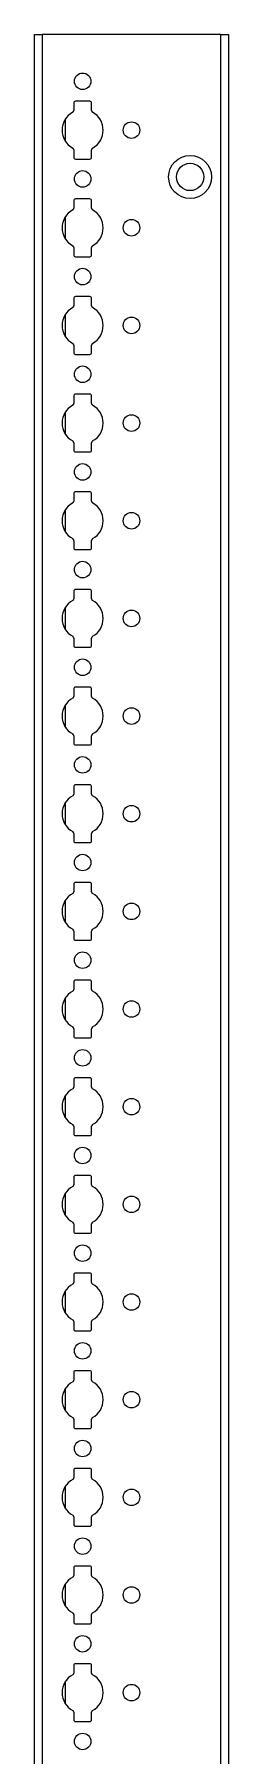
# Model space of a CAD drawing. Header units: millimetres. Extents: x -199 to 3079, y -2047 to 1507.
# Drawn here: x 3028.8 to 3078.5, y -393.4 to 47.2 of the extents above; entities that cross this region are included whole.
import ezdxf

# ---------------------------------------------------------------- set-up
doc = ezdxf.new("R2010")
doc.units = ezdxf.units.MM

msp = doc.modelspace()

# ---------------------------------------------------------------- linework, layer by layer
at = {"color": 7, "linetype": 'Continuous', "lineweight": 25}
for p, q in [((3028.81, -851.79), (3028.81, 47.21)), ((3028.81, 47.21), (3030.81, 47.21)), ((3076.51, 47.21), (3030.81, 47.21)), ((3076.51, 47.21), (3078.51, 47.21)), ((3078.51, 47.21), (3078.51, -851.79)), ((3038.86, 29.61), (3038.86, 27.73)), ((3042.96, 30.11), (3039.36, 30.11)), ((3043.46, 27.73), (3043.46, 29.61)), ((3038.86, 17.68), (3038.86, 15.81)), ((3043.46, 15.81), (3043.46, 17.68)), ((3039.36, 15.31), (3042.96, 15.31)), ((3038.86, 4.61), (3038.86, 2.73)), ((3042.96, 5.11), (3039.36, 5.11)), ((3043.46, 2.73), (3043.46, 4.61)), ((3038.86, -7.32), (3038.86, -9.19)), ((3043.46, -9.19), (3043.46, -7.32)), ((3039.36, -9.69), (3042.96, -9.69)), ((3038.86, -20.39), (3038.86, -22.27)), ((3042.96, -19.89), (3039.36, -19.89)), ((3043.46, -22.27), (3043.46, -20.39)), ((3038.86, -32.32), (3038.86, -34.19)), ((3039.36, -34.69), (3042.96, -34.69)), ((3043.46, -34.19), (3043.46, -32.32)), ((3038.86, -45.39), (3038.86, -47.27)), ((3042.96, -44.89), (3039.36, -44.89)), ((3043.46, -47.27), (3043.46, -45.39)), ((3038.86, -57.32), (3038.86, -59.19)), ((3039.36, -59.69), (3042.96, -59.69)), ((3043.46, -59.19), (3043.46, -57.32)), ((3038.86, -70.39), (3038.86, -72.27)), ((3042.96, -69.89), (3039.36, -69.89)), ((3043.46, -72.27), (3043.46, -70.39)), ((3038.86, -82.32), (3038.86, -84.19)), ((3043.46, -84.19), (3043.46, -82.32)), ((3039.36, -84.69), (3042.96, -84.69)), ((3038.86, -95.39), (3038.86, -97.27)), ((3042.96, -94.89), (3039.36, -94.89)), ((3043.46, -97.27), (3043.46, -95.39)), ((3038.86, -107.32), (3038.86, -109.19)), ((3039.36, -109.69), (3042.96, -109.69)), ((3043.46, -109.19), (3043.46, -107.32)), ((3038.86, -120.39), (3038.86, -122.27)), ((3042.96, -119.89), (3039.36, -119.89)), ((3043.46, -122.27), (3043.46, -120.39)), ((3038.86, -132.32), (3038.86, -134.19)), ((3039.36, -134.69), (3042.96, -134.69)), ((3043.46, -134.19), (3043.46, -132.32)), ((3038.86, -145.39), (3038.86, -147.27)), ((3042.96, -144.89), (3039.36, -144.89)), ((3043.46, -147.27), (3043.46, -145.39)), ((3038.86, -157.32), (3038.86, -159.19)), ((3043.46, -159.19), (3043.46, -157.32)), ((3039.36, -159.69), (3042.96, -159.69)), ((3038.86, -170.39), (3038.86, -172.27)), ((3042.96, -169.89), (3039.36, -169.89)), ((3043.46, -172.27), (3043.46, -170.39)), ((3038.86, -182.32), (3038.86, -184.19)), ((3039.36, -184.69), (3042.96, -184.69)), ((3043.46, -184.19), (3043.46, -182.32)), ((3038.86, -195.39), (3038.86, -197.27)), ((3042.96, -194.89), (3039.36, -194.89)), ((3043.46, -197.27), (3043.46, -195.39)), ((3038.86, -207.32), (3038.86, -209.19)), ((3039.36, -209.69), (3042.96, -209.69)), ((3043.46, -209.19), (3043.46, -207.32)), ((3042.96, -219.89), (3039.36, -219.89)), ((3038.86, -220.39), (3038.86, -222.27)), ((3043.46, -222.27), (3043.46, -220.39)), ((3038.86, -232.32), (3038.86, -234.19)), ((3043.46, -234.19), (3043.46, -232.32)), ((3039.36, -234.69), (3042.96, -234.69)), ((3038.86, -245.39), (3038.86, -247.27)), ((3042.96, -244.89), (3039.36, -244.89)), ((3043.46, -247.27), (3043.46, -245.39)), ((3038.86, -257.32), (3038.86, -259.19)), ((3039.36, -259.69), (3042.96, -259.69)), ((3043.46, -259.19), (3043.46, -257.32)), ((3038.86, -270.39), (3038.86, -272.27)), ((3042.96, -269.89), (3039.36, -269.89)), ((3043.46, -272.27), (3043.46, -270.39)), ((3038.86, -282.32), (3038.86, -284.19)), ((3039.36, -284.69), (3042.96, -284.69)), ((3043.46, -284.19), (3043.46, -282.32)), ((3042.96, -294.89), (3039.36, -294.89)), ((3038.86, -295.39), (3038.86, -297.27)), ((3043.46, -297.27), (3043.46, -295.39)), ((3038.86, -307.32), (3038.86, -309.19)), ((3043.46, -309.19), (3043.46, -307.32)), ((3039.36, -309.69), (3042.96, -309.69)), ((3038.86, -320.39), (3038.86, -322.27)), ((3042.96, -319.89), (3039.36, -319.89)), ((3043.46, -322.27), (3043.46, -320.39)), ((3038.86, -332.32), (3038.86, -334.19)), ((3039.36, -334.69), (3042.96, -334.69)), ((3043.46, -334.19), (3043.46, -332.32)), ((3038.86, -345.39), (3038.86, -347.27)), ((3042.96, -344.89), (3039.36, -344.89)), ((3043.46, -347.27), (3043.46, -345.39)), ((3038.86, -357.32), (3038.86, -359.19)), ((3039.36, -359.69), (3042.96, -359.69)), ((3043.46, -359.19), (3043.46, -357.32)), ((3042.96, -369.89), (3039.36, -369.89)), ((3038.86, -370.39), (3038.86, -372.27)), ((3043.46, -372.27), (3043.46, -370.39)), ((3038.86, -382.32), (3038.86, -384.19)), ((3043.46, -384.19), (3043.46, -382.32)), ((3039.36, -384.69), (3042.96, -384.69))]:
    msp.add_line(p, q, dxfattribs=at)
at = {"color": 8, "linetype": 'Continuous', "lineweight": 18}
for p, q in [((3030.81, 47.21), (3030.81, -851.79)), ((3076.51, -851.79), (3076.51, 47.21)), ((3036.66, 25.41), (3036.66, 20)), ((3036.66, 0.41), (3036.66, -5)), ((3036.66, -24.59), (3036.66, -30)), ((3036.66, -49.59), (3036.66, -55)), ((3036.66, -74.59), (3036.66, -80)), ((3036.66, -99.59), (3036.66, -105)), ((3036.66, -124.59), (3036.66, -130)), ((3036.66, -149.59), (3036.66, -155)), ((3036.66, -174.59), (3036.66, -180)), ((3036.66, -199.59), (3036.66, -205)), ((3036.66, -224.59), (3036.66, -230)), ((3036.66, -249.59), (3036.66, -255)), ((3036.66, -274.59), (3036.66, -280)), ((3036.66, -299.59), (3036.66, -305)), ((3036.66, -324.59), (3036.66, -330)), ((3036.66, -349.59), (3036.66, -355)), ((3036.66, -374.59), (3036.66, -380))]:
    msp.add_line(p, q, dxfattribs=at)
at = {"color": 7, "linetype": 'Continuous', "lineweight": 25}
for centre, radius in [((3041.16, 35.21), 2.12), ((3053.66, 22.71), 2.12), ((3068.66, 10.71), 5.5), ((3068.66, 10.71), 3.5), ((3041.16, 10.21), 2.12), ((3053.66, -2.29), 2.12), ((3041.16, -14.79), 2.12), ((3053.66, -27.29), 2.12), ((3041.16, -39.79), 2.12), ((3053.66, -52.29), 2.12), ((3041.16, -64.79), 2.12), ((3053.66, -77.29), 2.12), ((3041.16, -89.79), 2.12), ((3053.66, -102.29), 2.12), ((3041.16, -114.79), 2.12), ((3053.66, -127.29), 2.12), ((3041.16, -139.79), 2.12), ((3053.66, -152.29), 2.12), ((3041.16, -164.79), 2.12), ((3053.66, -177.29), 2.12), ((3041.16, -189.79), 2.12), ((3053.66, -202.29), 2.12), ((3041.16, -214.79), 2.12), ((3053.66, -227.29), 2.12), ((3041.16, -239.79), 2.12), ((3053.66, -252.29), 2.12), ((3041.16, -264.79), 2.12), ((3053.66, -277.29), 2.12), ((3041.16, -289.79), 2.12), ((3053.66, -302.29), 2.12), ((3041.16, -314.79), 2.12), ((3053.66, -327.29), 2.12), ((3041.16, -339.79), 2.12), ((3053.66, -352.29), 2.12), ((3041.16, -364.79), 2.12), ((3053.66, -377.29), 2.12), ((3041.16, -389.79), 2.12)]:
    msp.add_circle(centre, radius, dxfattribs=at)
for centre, radius, start, end in [((3041.16, 22.71), 5.25, 119.1407, 240.8593), ((3038.36, 27.73), 0.5, 299.1407, 0), ((3039.36, 29.61), 0.5, 90, 180), ((3042.96, 29.61), 0.5, 360, 90), ((3043.96, 27.73), 0.5, 180, 240.8593), ((3041.16, 22.71), 5.25, 299.1407, 60.8593), ((3038.36, 17.68), 0.5, 0, 60.8593), ((3043.96, 17.68), 0.5, 119.1407, 180), ((3039.36, 15.81), 0.5, 180, 270), ((3042.96, 15.81), 0.5, 270, 0), ((3039.36, 4.61), 0.5, 90, 180), ((3042.96, 4.61), 0.5, 0, 90), ((3041.16, -2.29), 5.25, 119.1407, 240.8593), ((3038.36, 2.73), 0.5, 299.1407, 0), ((3043.96, 2.73), 0.5, 180, 240.8593), ((3041.16, -2.29), 5.25, 299.1407, 60.8593), ((3038.36, -7.32), 0.5, 0, 60.8593), ((3043.96, -7.32), 0.5, 119.1407, 180), ((3039.36, -9.19), 0.5, 180, 270), ((3042.96, -9.19), 0.5, 270, 0), ((3039.36, -20.39), 0.5, 90, 180), ((3042.96, -20.39), 0.5, 0, 90), ((3041.16, -27.29), 5.25, 119.1407, 240.8593), ((3038.36, -22.27), 0.5, 299.1407, 0), ((3043.96, -22.27), 0.5, 180, 240.8593), ((3041.16, -27.29), 5.25, 299.1407, 60.8593), ((3038.36, -32.32), 0.5, 0, 60.8593), ((3039.36, -34.19), 0.5, 180, 270), ((3042.96, -34.19), 0.5, 270, 0), ((3043.96, -32.32), 0.5, 119.1407, 180), ((3041.16, -52.29), 5.25, 119.1407, 240.8593), ((3038.36, -47.27), 0.5, 299.1407, 0), ((3039.36, -45.39), 0.5, 90, 180), ((3042.96, -45.39), 0.5, 0, 90), ((3043.96, -47.27), 0.5, 180, 240.8593), ((3041.16, -52.29), 5.25, 299.1407, 60.8593), ((3038.36, -57.32), 0.5, 0, 60.8593), ((3043.96, -57.32), 0.5, 119.1407, 180), ((3039.36, -59.19), 0.5, 180, 270), ((3042.96, -59.19), 0.5, 270, 0), ((3039.36, -70.39), 0.5, 90, 180), ((3042.96, -70.39), 0.5, 0, 90), ((3041.16, -77.29), 5.25, 119.1407, 240.8593), ((3038.36, -72.27), 0.5, 299.1407, 0), ((3043.96, -72.27), 0.5, 180, 240.8593), ((3041.16, -77.29), 5.25, 299.1407, 60.8593), ((3038.36, -82.32), 0.5, 0, 60.8593), ((3043.96, -82.32), 0.5, 119.1407, 180), ((3039.36, -84.19), 0.5, 180, 270), ((3042.96, -84.19), 0.5, 270, 0), ((3039.36, -95.39), 0.5, 90, 180), ((3042.96, -95.39), 0.5, 0, 90), ((3041.16, -102.29), 5.25, 119.1407, 240.8593), ((3038.36, -97.27), 0.5, 299.1407, 0), ((3043.96, -97.27), 0.5, 180, 240.8593), ((3041.16, -102.29), 5.25, 299.1407, 60.8593), ((3038.36, -107.32), 0.5, 0, 60.8593), ((3039.36, -109.19), 0.5, 180, 270), ((3042.96, -109.19), 0.5, 270, 0), ((3043.96, -107.32), 0.5, 119.1407, 180), ((3041.16, -127.29), 5.25, 119.1407, 240.8593), ((3038.36, -122.27), 0.5, 299.1407, 0), ((3039.36, -120.39), 0.5, 90, 180), ((3042.96, -120.39), 0.5, 0, 90), ((3043.96, -122.27), 0.5, 180, 240.8593), ((3041.16, -127.29), 5.25, 299.1407, 60.8593), ((3038.36, -132.32), 0.5, 0, 60.8593), ((3043.96, -132.32), 0.5, 119.1407, 180), ((3039.36, -134.19), 0.5, 180, 270), ((3042.96, -134.19), 0.5, 270, 0), ((3039.36, -145.39), 0.5, 90, 180), ((3042.96, -145.39), 0.5, 360, 90), ((3041.16, -152.29), 5.25, 119.1407, 240.8593), ((3038.36, -147.27), 0.5, 299.1407, 0), ((3043.96, -147.27), 0.5, 180, 240.8593), ((3041.16, -152.29), 5.25, 299.1407, 60.8593), ((3038.36, -157.32), 0.5, 0, 60.8593), ((3043.96, -157.32), 0.5, 119.1407, 180), ((3039.36, -159.19), 0.5, 180, 270), ((3042.96, -159.19), 0.5, 270, 0), ((3039.36, -170.39), 0.5, 90, 180), ((3042.96, -170.39), 0.5, 0, 90), ((3041.16, -177.29), 5.25, 119.1407, 240.8593), ((3038.36, -172.27), 0.5, 299.1407, 0), ((3043.96, -172.27), 0.5, 180, 240.8593), ((3041.16, -177.29), 5.25, 299.1407, 60.8593), ((3038.36, -182.32), 0.5, 0, 60.8593), ((3039.36, -184.19), 0.5, 180, 270), ((3042.96, -184.19), 0.5, 270, 0), ((3043.96, -182.32), 0.5, 119.1407, 180), ((3041.16, -202.29), 5.25, 119.1407, 240.8593), ((3038.36, -197.27), 0.5, 299.1407, 0), ((3039.36, -195.39), 0.5, 90, 180), ((3042.96, -195.39), 0.5, 0, 90), ((3043.96, -197.27), 0.5, 180, 240.8593), ((3041.16, -202.29), 5.25, 299.1407, 60.8593), ((3038.36, -207.32), 0.5, 0, 60.8593), ((3043.96, -207.32), 0.5, 119.1407, 180), ((3039.36, -209.19), 0.5, 180, 270), ((3042.96, -209.19), 0.5, 270, 0), ((3039.36, -220.39), 0.5, 90, 180), ((3042.96, -220.39), 0.5, 0, 90), ((3041.16, -227.29), 5.25, 119.1407, 240.8593), ((3038.36, -222.27), 0.5, 299.1407, 0), ((3043.96, -222.27), 0.5, 180, 240.8593), ((3041.16, -227.29), 5.25, 299.1407, 60.8593), ((3038.36, -232.32), 0.5, 0, 60.8593), ((3043.96, -232.32), 0.5, 119.1407, 180), ((3039.36, -234.19), 0.5, 180, 270), ((3042.96, -234.19), 0.5, 270, 0), ((3039.36, -245.39), 0.5, 90, 180), ((3042.96, -245.39), 0.5, 0, 90), ((3041.16, -252.29), 5.25, 119.1407, 240.8593), ((3038.36, -247.27), 0.5, 299.1407, 0), ((3043.96, -247.27), 0.5, 180, 240.8593), ((3041.16, -252.29), 5.25, 299.1407, 60.8593), ((3038.36, -257.32), 0.5, 0, 60.8593), ((3039.36, -259.19), 0.5, 180, 270), ((3042.96, -259.19), 0.5, 270, 0), ((3043.96, -257.32), 0.5, 119.1407, 180), ((3041.16, -277.29), 5.25, 119.1407, 240.8593), ((3038.36, -272.27), 0.5, 299.1407, 0), ((3039.36, -270.39), 0.5, 90, 180), ((3042.96, -270.39), 0.5, 0, 90), ((3043.96, -272.27), 0.5, 180, 240.8593), ((3041.16, -277.29), 5.25, 299.1407, 60.8593), ((3038.36, -282.32), 0.5, 0, 60.8593), ((3043.96, -282.32), 0.5, 119.1407, 180), ((3039.36, -284.19), 0.5, 180, 270), ((3042.96, -284.19), 0.5, 270, 0), ((3039.36, -295.39), 0.5, 90, 180), ((3042.96, -295.39), 0.5, 0, 90), ((3041.16, -302.29), 5.25, 119.1407, 240.8593), ((3038.36, -297.27), 0.5, 299.1407, 0), ((3043.96, -297.27), 0.5, 180, 240.8593), ((3041.16, -302.29), 5.25, 299.1407, 60.8593), ((3038.36, -307.32), 0.5, 0, 60.8593), ((3043.96, -307.32), 0.5, 119.1407, 180), ((3039.36, -309.19), 0.5, 180, 270), ((3042.96, -309.19), 0.5, 270, 0), ((3039.36, -320.39), 0.5, 90, 180), ((3042.96, -320.39), 0.5, 0, 90), ((3041.16, -327.29), 5.25, 119.1407, 240.8593), ((3038.36, -322.27), 0.5, 299.1407, 0), ((3043.96, -322.27), 0.5, 180, 240.8593), ((3041.16, -327.29), 5.25, 299.1407, 60.8593), ((3038.36, -332.32), 0.5, 0, 60.8593), ((3039.36, -334.19), 0.5, 180, 270), ((3042.96, -334.19), 0.5, 270, 0), ((3043.96, -332.32), 0.5, 119.1407, 180), ((3041.16, -352.29), 5.25, 119.1407, 240.8593), ((3038.36, -347.27), 0.5, 299.1407, 0), ((3039.36, -345.39), 0.5, 90, 180), ((3042.96, -345.39), 0.5, 0, 90), ((3043.96, -347.27), 0.5, 180, 240.8593), ((3041.16, -352.29), 5.25, 299.1407, 60.8593), ((3038.36, -357.32), 0.5, 0, 60.8593), ((3043.96, -357.32), 0.5, 119.1407, 180), ((3039.36, -359.19), 0.5, 180, 270), ((3042.96, -359.19), 0.5, 270, 0), ((3039.36, -370.39), 0.5, 90, 180), ((3042.96, -370.39), 0.5, 0, 90), ((3041.16, -377.29), 5.25, 119.1407, 240.8593), ((3038.36, -372.27), 0.5, 299.1407, 0), ((3043.96, -372.27), 0.5, 180, 240.8593), ((3041.16, -377.29), 5.25, 299.1407, 60.8593), ((3038.36, -382.32), 0.5, 0, 60.8593), ((3043.96, -382.32), 0.5, 119.1407, 180), ((3039.36, -384.19), 0.5, 180, 270), ((3042.96, -384.19), 0.5, 270, 0)]:
    msp.add_arc(centre, radius, start, end, dxfattribs=at)

doc.saveas('drawing.dxf')
